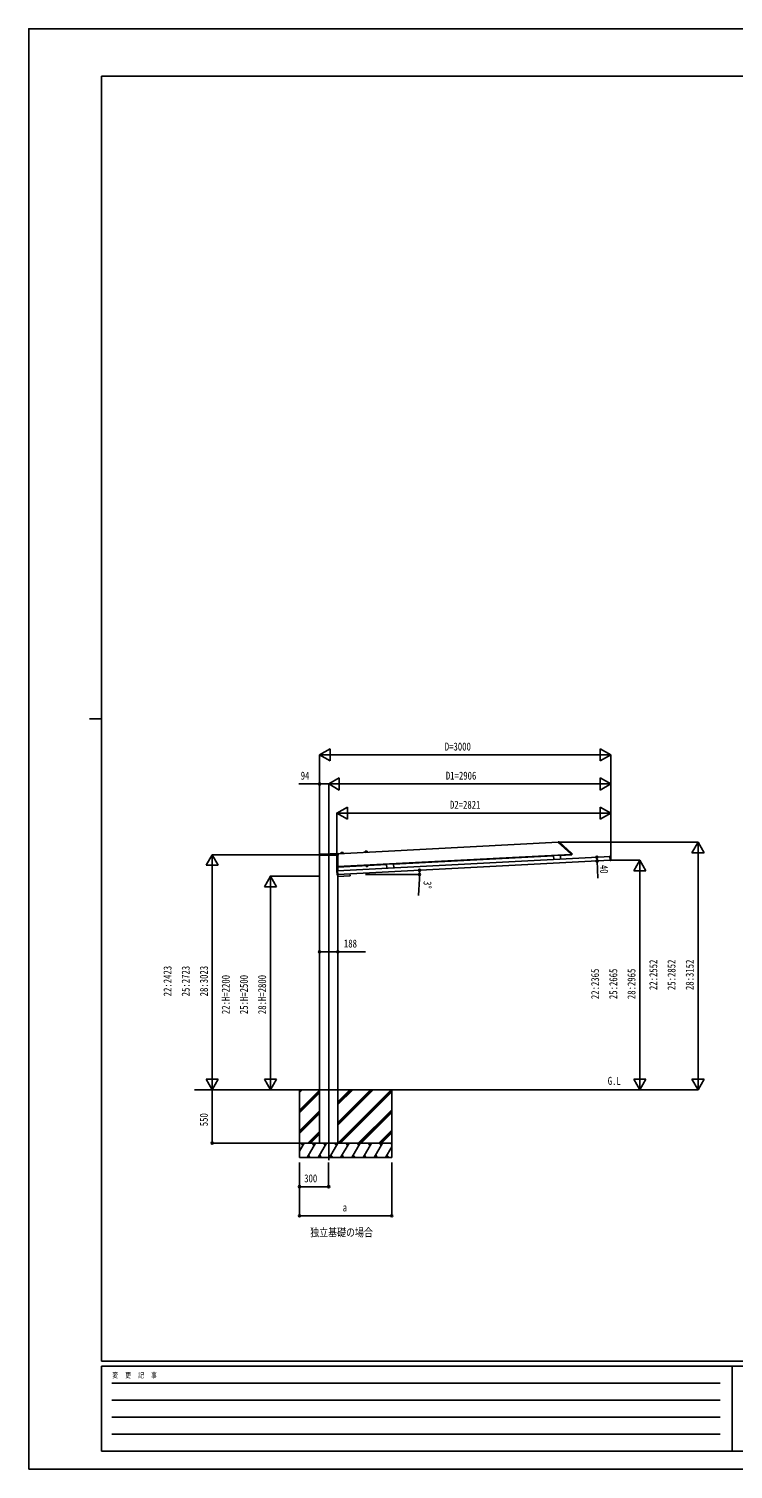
# Model space of a CAD drawing. Units: millimetres, scale not verified. Extents: x -10512 to 10512, y -7425 to 7425.
# Drawn here: x -10512 to -3253, y -7425 to 7425 of the extents above; entities that cross this region are included whole.
import ezdxf
from ezdxf.enums import TextEntityAlignment as Align

# ---------------------------------------------------------------- set-up
doc = ezdxf.new("R2010")
doc.units = ezdxf.units.MM
doc.header["$LTSCALE"] = 30
for name, color, linetype in [('0-2_USER1', 3, 'Continuous'), ('0-3_YKK_12', 2, 'Continuous'), ('0-4_YKK_A1', 4, 'Continuous'), ('0-5_YKK_D', 6, 'Continuous'), ('0-6_YKK_ZWAK', 7, 'Continuous')]:
    doc.layers.add(name, color=color, linetype=linetype)
doc.styles.add('ＭＳ ゴシック', font='')
doc.styles.get('ＭＳ ゴシック').set_extended_font_data('MS Gothic')

msp = doc.modelspace()

# ---------------------------------------------------------------- linework, layer by layer
at = {"layer": '0-3_YKK_12'}
msp.add_line((-7421.55, -1087), (-7421.55, -4239.98), dxfattribs=at)
at = {"layer": '0-4_YKK_A1'}
for p, q in [((-7324.27, -1079.96), (-5056.5, -961.11)), ((-5056.68, -957.62), (-5049.08, -957.69)), ((-5056.66, -958.09), (-5056.68, -957.62)), ((-5056.66, -958.09), (-5056.36, -963.71)), ((-5056.2, -964.06), (-4926.71, -1080.65)), ((-5046.44, -958.71), (-4918.58, -1073.84)), ((-7521.11, -1094.33), (-7521.04, -1086.48)), ((-7520.61, -1094.33), (-7521.11, -1094.33)), ((-7323.14, -1094.33), (-7520.61, -1094.33)), ((-7520.04, -1085.49), (-7324.53, -1085.49)), ((-7515.55, -3512.5), (-7515.55, -1094.33)), ((-7487.8, -1085.42), (-7325.56, -1076.92)), ((-7329.89, -1254.49), (-4517.62, -1107.11)), ((-7328.85, -1254.44), (-7328.85, -1094.33)), ((-7327.8, -1294.44), (-4522.21, -1147.4)), ((-7327.55, -1212.31), (-4926.26, -1086.46)), ((-7327.55, -1254.37), (-7327.55, -1094.33)), ((-7324.52, -1077.8), (-7323.54, -1086.38)), ((-7323.54, -1086.38), (-7323.54, -1086.4)), ((-7323.54, -1086.4), (-7322.63, -1094.33)), ((-7322.63, -1094.33), (-7323.14, -1094.33)), ((-7296.52, -1076.57), (-7296.53, -1078.1)), ((-7296.53, -1078.1), (-7272.56, -1076.85)), ((-7296.53, -1078.1), (-7272.56, -1076.85)), ((-7296.51, -1078.5), (-7296.53, -1078.1)), ((-7296.51, -1078.5), (-7272.54, -1077.25)), ((-7296.04, -1076.08), (-7273.26, -1074.88)), ((-7295.46, -1069.35), (-7295.52, -1076.05)), ((-7292.62, -1066.38), (-7277.68, -1065.6)), ((-7274.55, -1068.26), (-7273.79, -1074.91)), ((-7272.74, -1075.32), (-7272.56, -1076.85)), ((-7272.54, -1077.25), (-7272.56, -1076.85)), ((-7046.86, -1063.49), (-7046.87, -1065.02)), ((-7046.87, -1065.02), (-7022.91, -1063.76)), ((-7046.87, -1065.02), (-7022.91, -1063.76)), ((-7046.85, -1065.42), (-7046.87, -1065.02)), ((-7046.85, -1065.42), (-7022.89, -1064.16)), ((-7046.39, -1062.99), (-7023.6, -1061.8)), ((-7045.8, -1056.27), (-7045.86, -1062.96)), ((-7042.96, -1053.3), (-7028.03, -1052.52)), ((-7024.89, -1055.17), (-7024.13, -1061.82)), ((-7023.08, -1062.24), (-7022.91, -1063.76)), ((-7022.89, -1064.16), (-7022.91, -1063.76)), ((-6753.95, -1184.75), (-6824.85, -1188.47)), ((-6753.95, -1184.75), (-6751.88, -1224.2)), ((-6753.82, -1187.25), (-5104.25, -1100.8)), ((-5033.48, -1094.59), (-5104.38, -1098.3)), ((-5104.38, -1098.3), (-5102.32, -1137.75)), ((-5033.48, -1094.59), (-5031.41, -1134.03)), ((-5033.35, -1097.08), (-4926, -1091.46)), ((-4926.55, -1080.99), (-4926.46, -1082.6)), ((-4926.41, -1083.54), (-4926.46, -1082.6)), ((-4926.41, -1083.54), (-4918.78, -1083.6)), ((-4926.39, -1084.03), (-4926.41, -1083.54)), ((-4926.39, -1084.03), (-4926, -1091.46)), ((-4926, -1091.46), (-4918.39, -1091.06)), ((-4918.78, -1083.6), (-4917.37, -1083.62)), ((-4917.26, -1076.6), (-4916.94, -1082.69)), ((-4916.94, -1082.69), (-4916.87, -1084.09)), ((-4529.46, -1107.73), (-4524.3, -1107.46)), ((-4523.18, -1106.02), (-4524.38, -1106.08)), ((-4524.36, -1106.43), (-4524.38, -1106.08)), ((-4524.38, -1106.08), (-4524.38, -1106.08)), ((-4524.33, -1106.93), (-4524.36, -1106.43)), ((-4522.18, -1147.95), (-4524.33, -1106.93)), ((-4523.18, -1106.02), (-4523.18, -1106.02)), ((-4522.58, -1105.88), (-4516.69, -1105.57)), ((-4522.15, -1148.45), (-4522.18, -1147.95)), ((-4522.15, -1148.45), (-4522.14, -1148.8)), ((-4522.14, -1148.8), (-4520.94, -1148.74)), ((-4522.14, -1148.8), (-4522.14, -1148.8)), ((-4520.94, -1148.74), (-4520.94, -1148.74)), ((-4514.44, -1148.51), (-4520.33, -1148.82)), ((-4516.17, -1106.04), (-4513.97, -1147.99)), ((-7338.13, -1253.93), (-7335.94, -1295.88)), ((-7331.77, -1253.1), (-7337.66, -1253.41)), ((-7335.41, -1296.35), (-7329.52, -1296.04)), ((-7331.16, -1253.18), (-7329.97, -1253.12)), ((-7331.16, -1253.18), (-7331.16, -1253.18)), ((-7329.95, -1253.47), (-7329.97, -1253.12)), ((-7329.97, -1253.12), (-7329.97, -1253.12)), ((-7329.92, -1253.96), (-7329.95, -1253.47)), ((-7327.77, -1294.99), (-7329.92, -1253.96)), ((-7329.41, -1296.02), (-7328.52, -1313)), ((-7327.73, -1295.84), (-7328.93, -1295.9)), ((-7328.93, -1295.9), (-7328.93, -1295.9)), ((-7328.85, -3512.5), (-7328.85, -1295.9)), ((-7328.85, -1312.5), (-7328.55, -1312.5)), ((-7327.75, -1295.49), (-7327.77, -1294.99)), ((-7327.75, -1295.49), (-7327.73, -1295.84)), ((-7327.73, -1295.84), (-7327.73, -1295.84)), ((-7327.29, -1217.3), (-7327.55, -1212.35)), ((-7327.55, -3512.5), (-7327.55, -1313.95)), ((-7327.47, -1313.95), (-7203.14, -1307.43)), ((-7327.29, -1217.3), (-6824.72, -1190.97)), ((-7203.17, -1287.9), (-7202.2, -1306.38)), ((-7020.04, -1204.41), (-7035.03, -1205.19)), ((-7035.03, -1205.19), (-7034.77, -1210.1)), ((-7033.74, -1210.63), (-7034.77, -1210.1)), ((-7034.57, -1205.17), (-7034.66, -1203.57)), ((-7020.75, -1209.95), (-7033.74, -1210.63)), ((-7031.28, -1205), (-7031.02, -1209.91)), ((-7023.78, -1204.6), (-7023.53, -1209.52)), ((-7020.75, -1209.95), (-7019.78, -1209.32)), ((-7020.58, -1202.83), (-7020.49, -1204.43)), ((-7020.04, -1204.41), (-7019.78, -1209.32)), ((-6824.85, -1188.47), (-6822.78, -1227.91)), ((-8805.95, -3512.5), (-4215.55, -3512.5)), ((-7722.45, -3512.5), (-7722.45, -4212.5)), ((-7722.45, -3539.88), (-7695.07, -3512.5)), ((-7722.45, -3525.74), (-7709.21, -3512.5)), ((-7722.45, -3723.73), (-7516.45, -3517.73)), ((-7722.45, -3737.87), (-7516.45, -3531.87)), ((-7722.45, -3752.01), (-7516.45, -3546.01)), ((-7515.55, -3512.5), (-7515.55, -4062.5)), ((-7328.85, -3512.5), (-7328.85, -4062.5)), ((-7328.59, -4062.5), (-6778.59, -3512.5)), ((-7328.45, -3878.51), (-6962.44, -3512.5)), ((-7328.45, -3850.23), (-6990.72, -3512.5)), ((-7328.45, -3864.37), (-6976.58, -3512.5)), ((-7328.45, -3666.38), (-7174.57, -3512.5)), ((-7328.45, -3652.24), (-7188.71, -3512.5)), ((-7328.45, -3638.1), (-7202.85, -3512.5)), ((-7314.45, -4062.5), (-6772.45, -3520.5)), ((-7300.31, -4062.5), (-6772.45, -3534.65)), ((-6772.45, -3512.5), (-6772.45, -4212.5)), ((-7722.45, -3935.86), (-7516.45, -3729.86)), ((-7722.45, -3950), (-7516.45, -3744)), ((-7722.45, -3964.14), (-7516.45, -3758.15)), ((-7116.46, -4062.5), (-6772.45, -3718.49)), ((-7102.32, -4062.5), (-6772.45, -3732.64)), ((-7088.17, -4062.5), (-6772.45, -3746.78)), ((-7636.96, -4062.5), (-7516.45, -3941.99)), ((-7622.82, -4062.5), (-7516.45, -3956.13)), ((-7608.67, -4062.5), (-7516.45, -3970.28)), ((-6904.33, -4062.5), (-6772.45, -3930.62)), ((-6890.18, -4062.5), (-6772.45, -3944.77)), ((-6876.04, -4062.5), (-6772.45, -3958.91)), ((-6772.45, -4062.5), (-7722.45, -4062.5)), ((-7722.45, -4146.33), (-7674.05, -4062.5)), ((-7689.05, -4088.48), (-7704.05, -4062.5)), ((-7645.18, -4212.5), (-7558.58, -4062.5)), ((-7573.58, -4088.48), (-7588.58, -4062.5)), ((-7529.71, -4212.5), (-7443.11, -4062.5)), ((-7515.55, -4062.5), (-7328.85, -4062.5)), ((-7458.11, -4088.48), (-7473.11, -4062.5)), ((-7414.24, -4212.5), (-7327.64, -4062.5)), ((-7342.64, -4088.48), (-7357.64, -4062.5)), ((-7298.77, -4212.5), (-7212.17, -4062.5)), ((-7227.17, -4088.48), (-7242.17, -4062.5)), ((-7183.3, -4212.5), (-7096.7, -4062.5)), ((-7126.7, -4062.5), (-7111.7, -4088.48)), ((-7067.83, -4212.5), (-6981.23, -4062.5)), ((-6996.23, -4088.48), (-7011.23, -4062.5)), ((-6952.36, -4212.5), (-6865.76, -4062.5)), ((-6880.76, -4088.48), (-6895.76, -4062.5)), ((-6836.89, -4212.5), (-6772.45, -4100.88)), ((-6772.45, -4076.08), (-6780.29, -4062.5)), ((-7722.45, -4212.5), (-6772.45, -4212.5)), ((-7630.19, -4186.52), (-7615.19, -4212.5)), ((-7514.71, -4186.52), (-7499.71, -4212.5)), ((-7399.24, -4186.52), (-7384.25, -4212.5)), ((-7283.77, -4186.52), (-7268.78, -4212.5)), ((-7168.3, -4186.52), (-7153.31, -4212.5)), ((-7052.83, -4186.52), (-7037.84, -4212.5)), ((-6937.36, -4186.52), (-6922.37, -4212.5)), ((-6821.89, -4186.52), (-6806.89, -4212.5))]:
    msp.add_line(p, q, dxfattribs=at)
msp.add_lwpolyline([(-4916.87, -1084.09), (-4916.51, -1090.96), (-4918.39, -1091.06)], dxfattribs=at)
msp.add_lwpolyline([(-7036.19, -1202.05), (-7019.21, -1201.16), (-7019.13, -1202.76), (-7036.1, -1203.65)], close=True, dxfattribs=at)
for centre, radius, start, end in [((-5055.86, -963.69), 0.5, 183, 228), ((-5049.12, -961.69), 4, 48, 89.5), ((-7520.04, -1086.49), 1, 90, 176.5048), ((-7520.04, -1086.49), 1, 176.5048, 179.5), ((-7490.42, -1035.49), 50, 270, 273.00032), ((-7325.51, -1077.92), 1, 6.5, 93.00032), ((-7324.53, -1086.49), 1, 6.5, 90), ((-7296.02, -1076.57), 0.5, 93, 179.5), ((-7292.46, -1069.38), 3, 93, 179.5), ((-7277.53, -1068.6), 3, 6.5, 93), ((-7273.24, -1075.38), 0.5, 6.5, 93), ((-7046.36, -1063.49), 0.5, 93, 179.5), ((-7042.8, -1056.29), 3, 93, 179.5), ((-7027.87, -1055.51), 3, 6.5, 93), ((-7023.58, -1062.3), 0.5, 6.5, 93), ((-4927.04, -1081.02), 0.5, 3, 48), ((-4921.26, -1076.81), 4, 3, 48), ((-4917.37, -1084.12), 0.5, 3, 89.5), ((-4523.14, -1103.15), 2.86, 272.73957, 279.49104), ((-4520.62, -1153.01), 4.28, 87.31821, 94.21342), ((-7331.51, -1250.33), 2.86, 266.50896, 273.26043), ((-7328.79, -1300.18), 4.28, 91.78658, 98.68179), ((-7327.53, -1312.95), 1, 183, 273), ((-7203.2, -1306.43), 1, 273, 3), ((-7033.04, -1207.27), 3.32, 238.61575, 307.38425), ((-7027.89, -1197.89), 12.42, 255.41205, 290.58795), ((-7021.8, -1206.68), 3.32, 238.61575, 307.38425)]:
    msp.add_arc(centre, radius, start, end, dxfattribs=at)
for centre, major_axis, ratio, start_param, end_param in [((-4523.18, -1105.98), (0.599, 0.031), 0.061163, 4.71238898, 5.02268866), ((-4522.57, -1106.18), (0.016, -0.3), 0.998135, 3.14159265, 3.95507086), ((-4520.35, -1148.52), (0.016, -0.3), 0.998135, 5.46983661, 6.28318531), ((-4516.67, -1106.07), (0.336, 0.373), 0.99628, 5.49965061, 7.06672), ((-4514.47, -1148.01), (0.373, -0.336), 0.99628, 5.49965061, 7.06672), ((-7337.63, -1253.91), (-0.373, 0.336), 0.99628, 5.49965061, 7.06672), ((-7335.44, -1295.85), (-0.336, -0.373), 0.99628, 5.49965061, 7.06672), ((-7331.75, -1253.4), (0.016, -0.3), 0.998135, 2.32811445, 3.14159265), ((-7331.17, -1253.14), (-0.599, -0.031), 0.061163, 1.26049665, 1.57079633), ((-7329.54, -1295.74), (0.016, -0.3), 0.998135, 0, 0.81334869)]:
    msp.add_ellipse(centre, major_axis=major_axis, ratio=ratio, start_param=start_param, end_param=end_param, dxfattribs=at)
at = {"layer": '0-5_YKK_D'}
for p, q in [((-7515.55, -60.69), (-7407.3, 1.81)), ((-7407.3, -123.19), (-7407.3, 1.81)), ((-4515.55, -60.69), (-4623.8, 1.81)), ((-4623.8, 1.81), (-4623.8, -123.19)), ((-7515.55, -1078.5), (-7515.55, -59.69)), ((-7515.55, -60.69), (-7407.3, -123.19)), ((-7515.55, -60.69), (-7299.04, -60.69)), ((-7390.55, -60.69), (-4640.55, -60.69)), ((-4515.55, -60.69), (-4732.06, -60.69)), ((-4515.55, -60.69), (-4623.8, -123.19)), ((-4515.55, -1145.58), (-4515.55, -59.69)), ((-7515.55, -1088.5), (-7515.55, -359.69)), ((-7421.55, -360.69), (-7313.3, -298.19)), ((-7421.55, -1086), (-7421.55, -359.69)), ((-7421.55, -1086), (-7421.55, -359.69)), ((-7421.55, -360.69), (-7313.3, -423.19)), ((-7421.55, -360.69), (-7205.04, -360.69)), ((-7313.3, -423.19), (-7313.3, -298.19)), ((-7296.55, -360.69), (-4640.55, -360.69)), ((-4515.55, -360.69), (-4732.06, -360.69)), ((-4515.55, -360.69), (-4623.8, -298.19)), ((-4623.8, -298.19), (-4623.8, -423.19)), ((-4515.55, -360.69), (-4623.8, -423.19)), ((-4515.55, -1145.58), (-4515.55, -359.69)), ((-7336.55, -660.69), (-7228.3, -598.19)), ((-7336.55, -1254.34), (-7336.55, -659.69)), ((-7336.55, -660.69), (-7228.3, -723.19)), ((-7336.55, -660.69), (-7120.05, -660.69)), ((-7228.3, -723.19), (-7228.3, -598.19)), ((-7211.55, -660.69), (-4640.55, -660.69)), ((-4515.55, -660.69), (-4732.06, -660.69)), ((-4515.55, -660.69), (-4623.8, -598.19)), ((-4623.8, -598.19), (-4623.8, -723.19)), ((-4515.55, -660.69), (-4623.8, -723.19)), ((-4515.55, -1145.58), (-4515.55, -659.69)), ((-5047.51, -960.69), (-3614.55, -960.69)), ((-3615.55, -960.69), (-3678.05, -1068.94)), ((-3615.55, -960.69), (-3553.05, -1068.94)), ((-3615.55, -960.69), (-3615.55, -1177.2)), ((-8622.45, -1089.5), (-8684.95, -1197.75)), ((-7516.55, -1089.5), (-8623.45, -1089.5)), ((-8622.45, -1089.5), (-8559.95, -1197.75)), ((-8622.45, -1089.5), (-8622.45, -1306.01)), ((-4514.53, -1147.05), (-4214.55, -1147.05)), ((-4215.55, -1147.05), (-4278.05, -1255.3)), ((-4215.55, -1147.05), (-4153.05, -1255.3)), ((-4215.55, -1147.05), (-4215.55, -1363.56)), ((-3678.05, -1068.94), (-3553.05, -1068.94)), ((-3615.55, -1085.69), (-3615.55, -3387.5)), ((-8684.95, -1197.75), (-8559.95, -1197.75)), ((-8622.45, -1214.5), (-8622.45, -3387.5)), ((-8022.45, -1312.5), (-8084.95, -1420.75)), ((-7516.55, -1312.5), (-8023.45, -1312.5)), ((-8022.45, -1312.5), (-7959.95, -1420.75)), ((-8022.45, -1312.5), (-8022.45, -1529.01)), ((-7044.16, -1294.49), (-6484.47, -1294.49)), ((-4278.05, -1255.3), (-4153.05, -1255.3)), ((-4215.55, -3387.5), (-4215.55, -1272.05)), ((-8084.95, -1420.75), (-7959.95, -1420.75)), ((-8022.45, -1437.5), (-8022.45, -3387.5)), ((-6486.54, -1336.98), (-6495.21, -1508.76)), ((-8622.45, -3512.5), (-8684.95, -3404.25)), ((-8559.95, -3404.25), (-8684.95, -3404.25)), ((-8622.45, -3512.5), (-8622.45, -3295.99)), ((-8622.45, -3512.5), (-8559.95, -3404.25)), ((-8022.45, -3512.5), (-8084.95, -3404.25)), ((-7959.95, -3404.25), (-8084.95, -3404.25)), ((-8022.45, -3512.5), (-8022.45, -3295.99)), ((-8022.45, -3512.5), (-7959.95, -3404.25)), ((-4215.55, -3512.5), (-4278.05, -3404.25)), ((-4153.05, -3404.25), (-4278.05, -3404.25)), ((-4215.55, -3512.5), (-4215.55, -3295.99)), ((-4215.55, -3512.5), (-4153.05, -3404.25)), ((-3615.55, -3512.5), (-3678.05, -3404.25)), ((-3553.05, -3404.25), (-3678.05, -3404.25)), ((-3615.55, -3512.5), (-3615.55, -3295.99)), ((-3615.55, -3512.5), (-3553.05, -3404.25)), ((-8622.45, -3512.5), (-8622.45, -4062.5)), ((-4214.55, -3512.5), (-3614.55, -3512.5)), ((-7723.45, -4062.5), (-8623.45, -4062.5)), ((-7722.45, -4262.5), (-7722.45, -4513.5)), ((-7722.45, -4262.5), (-7722.45, -4813.5)), ((-7422.45, -4262.5), (-7422.45, -4513.5)), ((-6772.45, -4262.5), (-6772.45, -4813.5)), ((-7722.45, -4512.5), (-7422.45, -4512.5)), ((-7722.45, -4812.5), (-6772.45, -4812.5))]:
    msp.add_line(p, q, dxfattribs=at)
for points in [[(-7421.55, -360.69), (-7515.55, -360.69), (-7730.05, -360.69)], [(-4658.23, -1114.48), (-4656.14, -1154.42), (-4646.83, -1332.01)], [(-7515.55, -2090.82), (-7327.55, -2090.82), (-7041.05, -2090.82)]]:
    msp.add_lwpolyline(points, dxfattribs=at)
for centre in [(-7515.55, -360.69), (-4658.23, -1114.48), (-4656.14, -1154.42), (-6486.63, -1250.35), (-6485.47, -1294.49), (-7515.55, -2090.82), (-7327.55, -2090.82), (-8622.45, -4062.5), (-7722.45, -4512.5), (-7422.45, -4512.5), (-7722.45, -4812.5), (-6772.45, -4812.5)]:
    msp.add_circle(centre, 10.62, dxfattribs=at)
for start, end in [(0, 3), (357.11241, 0)]:
    msp.add_arc((-7328.85, -1294.49), 843.38, start, end, dxfattribs=at)
at = {"layer": '0-6_YKK_ZWAK'}
for p, q in [((9737.55, 6937.5), (-9762.45, 6937.5)), ((-9762.45, -6312.5), (-9762.45, 6937.5)), ((-9887.45, 312.5), (-9762.45, 312.5)), ((9737.55, -6312.5), (-9762.45, -6312.5)), ((-3262.45, -6362.5), (-9762.45, -6362.5)), ((-9762.45, -7237.5), (-9762.45, -6362.5)), ((-3262.45, -6362.5), (-3262.45, -7237.5)), ((-12.45, -6362.5), (-3262.45, -6362.5)), ((-9656.2, -6537.5), (-3387.45, -6537.5)), ((-9656.2, -6712.5), (-3387.45, -6712.5)), ((-9656.2, -6887.5), (-3387.45, -6887.5)), ((-9656.2, -7062.5), (-3387.45, -7062.5)), ((-9762.45, -7237.5), (-3262.45, -7237.5)), ((-3262.45, -7237.5), (-12.45, -7237.5))]:
    msp.add_line(p, q, dxfattribs=at)
msp.add_lwpolyline([(-10512.5, -7425), (10512.5, -7425), (10512.5, 7425), (-10512.5, 7425)], close=True, dxfattribs=at)

# ---------------------------------------------------------------- texts
at = {"layer": '0-2_USER1', "style": 'ＭＳ ゴシック', "width": 0.8}
for s, p in [('G.L', (-4545.95, -3487.19)), ('独立基礎の場合', (-7612.7, -5050))]:
    msp.add_text(s, height=82.48, dxfattribs=at).set_placement(p, align=Align.BOTTOM_LEFT)
at = {"layer": '0-5_YKK_D', "style": 'ＭＳ ゴシック', "width": 0.8}
for s, p in [('D=3000', (-6225.55, -40.69)), ('94', (-7710.05, -340.69)), ('D1=2906', (-6214.55, -340.69)), ('D2=2821', (-6172.05, -640.69)), ('188', (-7265.05, -2070.82)), ('300', (-7674.45, -4492.5)), ('a', (-7277.45, -4792.5))]:
    msp.add_text(s, height=82.48, dxfattribs=at).set_placement(p, align=Align.BOTTOM_LEFT)
for s, rotation, p in [('40', 273, (-4652.16, -1198.44)), ('3°', 267.112, (-6467.58, -1357.96)), ('22:2552', 90, (-4010.55, -2485.6)), ('25:2852', 90, (-3823.05, -2485.6)), ('28:3152', 90, (-3635.55, -2485.6)), ('22:2423', 90, (-9017.45, -2550)), ('25:2723', 90, (-8829.95, -2550)), ('28:3023', 90, (-8642.45, -2550)), ('22:H=2200', 90, (-8417.45, -2733.5)), ('25:H=2500', 90, (-8229.95, -2733.5)), ('28:H=2800', 90, (-8042.45, -2733.5)), ('22:2365', 90, (-4610.55, -2578.78)), ('25:2665', 90, (-4423.05, -2578.78)), ('28:2965', 90, (-4235.55, -2578.78)), ('550', 90, (-8642.45, -3889.5))]:
    msp.add_text(s, height=82.48, rotation=rotation, dxfattribs=at).set_placement(p, align=Align.BOTTOM_LEFT)
at = {"layer": '0-6_YKK_ZWAK', "style": 'ＭＳ ゴシック', "width": 0.8}
msp.add_text('変  更  記  事', height=54.99, dxfattribs=at).set_placement((-9653.28, -6500), align=Align.BOTTOM_LEFT)

doc.saveas('drawing.dxf')
